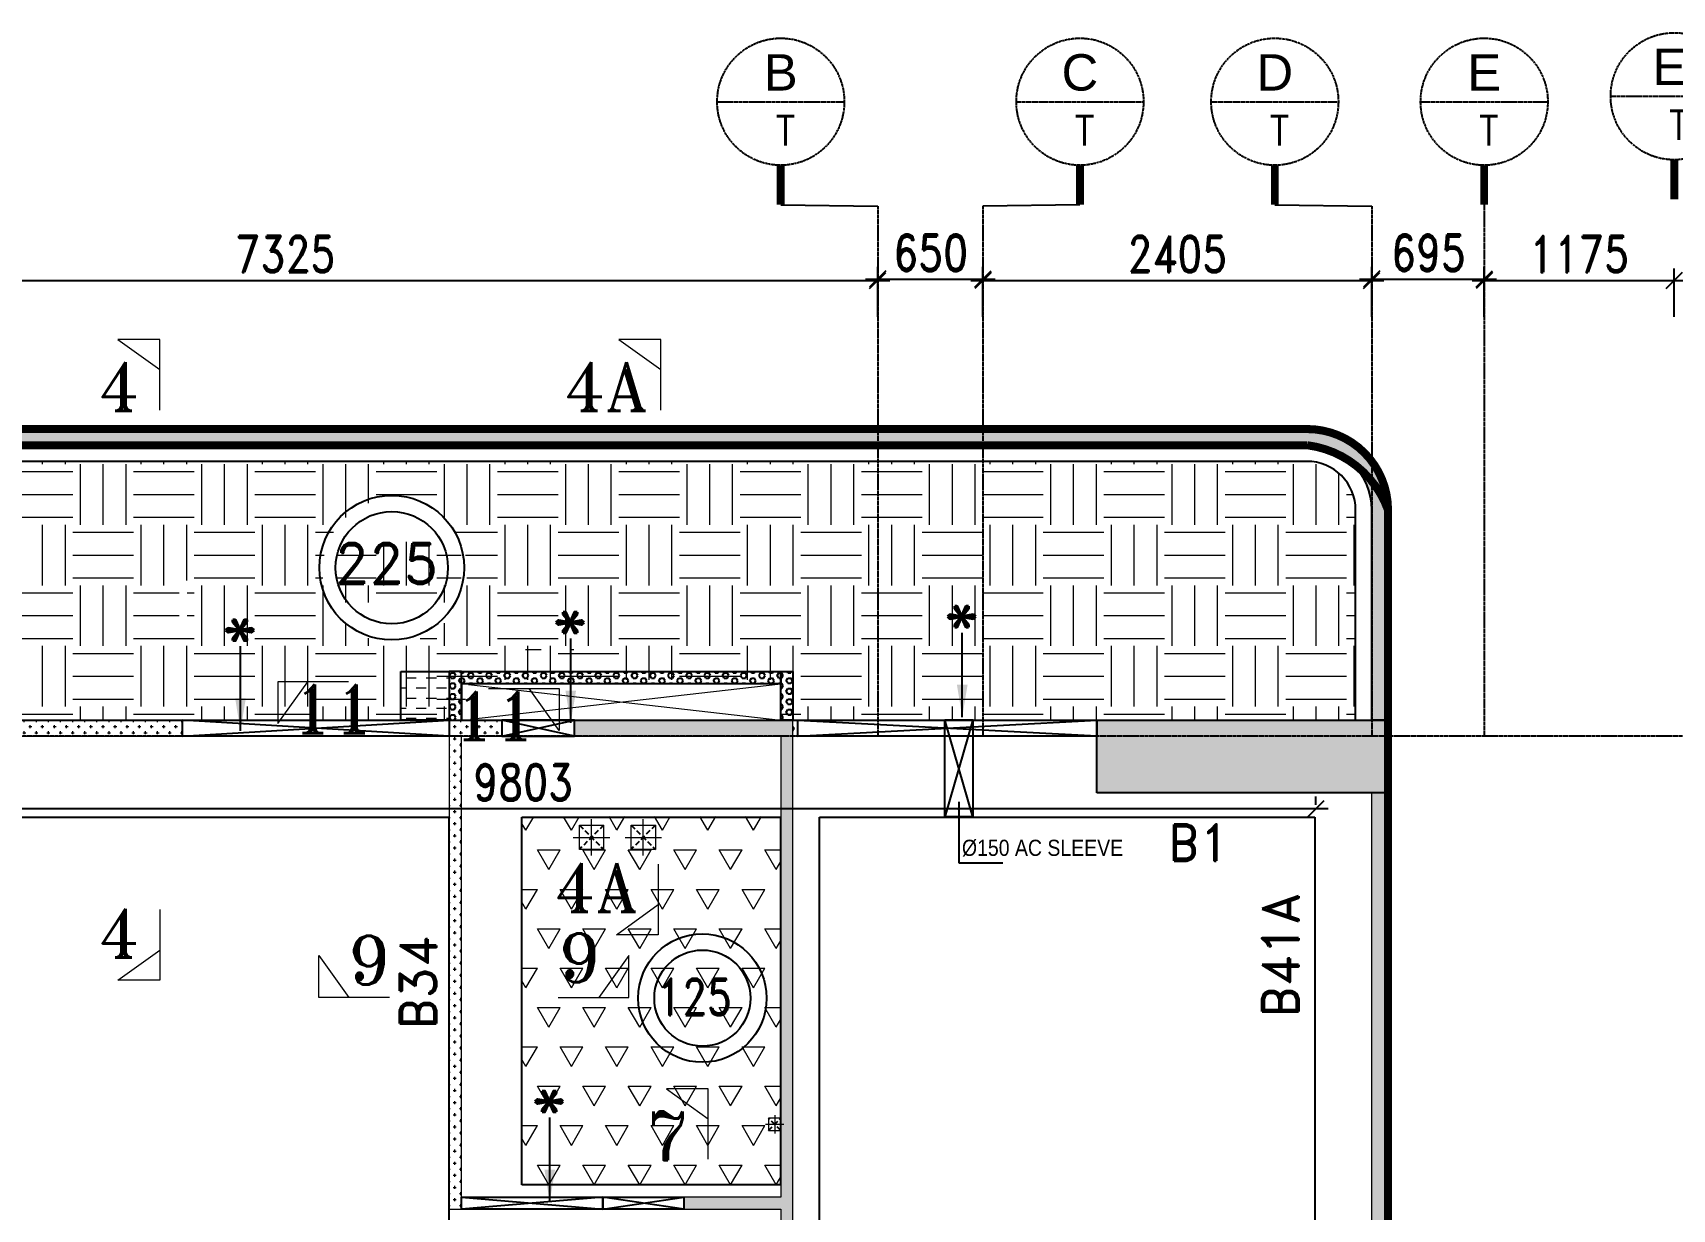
# Model space of a CAD drawing. Header units: millimetres. Extents: x 2061841 to 105821645, y -77612 to 48520811.
# Drawn here: x 2440731 to 2450868, y 35950 to 43226 of the extents above; entities that cross this region are included whole.
import ezdxf
from ezdxf.enums import TextEntityAlignment as Align

# ---------------------------------------------------------------- set-up
doc = ezdxf.new("R2010")
doc.units = ezdxf.units.MM
doc.header["$LTSCALE"] = 10
doc.header["$MEASUREMENT"] = 0
for name, pattern in [('$0$HIDDEN', [0.375, 0.25, -0.125]), ('BASEMENT COLUMN SETTING OUT-PART 2_R4$0$CENTER', [2, 1.25, -0.25, 0.25, -0.25]), ('CENTER', [2, 1.25, -0.25, 0.25, -0.25]), ('HIDDEN2', [4.7625, 3.175, -1.5875])]:
    doc.linetypes.add(name, pattern=pattern)
for name, color, linetype, lineweight in [('0-PL-DP CUTOUT', 32, 'Continuous', 9), ('s-opening text', 4, 'Continuous', 9), ('SEC-LINE', 1, 'Continuous', 15), ('vin nonstrwall', 3, 'Continuous', 9), ('VIN SUNK HATCH', 8, 'Continuous', 0), ('VIN_COLUMN HATCH', 33, 'Continuous', 20), ('VIN_CUT OUT', 6, 'Continuous', 9)]:
    doc.layers.add(name, color=color, linetype=linetype, lineweight=lineweight)
for name, color, linetype in [('A-Comments', 30, 'Continuous'), ('A-FLOR-HIDN', 8, 'HIDDEN2'), ('A-Grid-Tower', 8, 'CENTER'), ('A-HATCH', 8, 'Continuous'), ('BASEMENT COLUMN SETTING OUT-PART 2_R4$0$A-GRID-MAIN', 2, 'BASEMENT COLUMN SETTING OUT-PART 2_R4$0$CENTER'), ('BEAM NO', 2, 'Continuous'), ('DIM GRID', 3, 'Continuous'), ('khuraa', 6, 'Continuous'), ('S-OPENING', 6, 'Continuous'), ('SLEEVE 150 NEW', 51, 'Continuous'), ('UPSTAND RCC', 171, 'Continuous'), ('VIN_BEAM', 4, 'Continuous'), ('VIN_COLUMN', 1, 'Continuous'), ('VIN_SLAB THK', 2, 'Continuous')]:
    doc.layers.add(name, color=color, linetype=linetype)
doc.styles.add('200', font='romand.shx', dxfattribs={"width": 0.8, "height": 225})
doc.styles.add('BASEMENT COLUMN SETTING OUT-PART 2_R4$0$MAS-TXTL', font='arial.ttf', dxfattribs={"height": 200})
doc.styles.add('BASEMENT COLUMN SETTING OUT-PART 2_R4$0$MAS-TXTS', font='romans.shx', dxfattribs={"width": 0.8, "height": 180})
doc.styles.add('KCP', font='', dxfattribs={"width": 0.9, "height": 200})
doc.styles.add('MAH', font='romand.shx', dxfattribs={"height": 210})
doc.styles.add('RT', font='romant.shx', dxfattribs={"height": 250})
doc.styles.add('ST', font='romand.shx', dxfattribs={"height": 4})
doc.styles.add('WD-50', font='ARIALN.TTF', dxfattribs={"height": 150})
doc.styles.get('KCP').set_extended_font_data('Bahnschrift')
doc.dimstyles.new('GR1', dxfattribs={"dimtxt": 225, "dimasz": 125, "dimexe": 125, "dimexo": 100, "dimgap": 50, "dimtad": 1, "dimdec": 0, "dimzin": 3, "dimdsep": 46, "dimtxsty": '200', "dimblk1": 'OBLIQUE', "dimblk2": 'OBLIQUE', "dimsah": 1, "dimcen": 0.0625, "dimdle": 125, "dimclrd": 3, "dimclre": 3, "dimclrt": 2, "dimadec": 0, "dimazin": 0, "dimtfac": 1, "dimtdec": 0, "dimtix": 1, "dimtmove": 0, "dimatfit": 3, "dimfxl": 1, "dimtolj": 1, "dimtzin": 0, "dimarcsym": 0})
doc.dimstyles.new('GR2', dxfattribs={"dimtxt": 225, "dimasz": 100, "dimexe": 75, "dimexo": 75, "dimgap": 50, "dimtad": 1, "dimdec": 0, "dimdsep": 46, "dimtxsty": '200', "dimblk1": 'OBLIQUE', "dimblk2": 'OBLIQUE', "dimsah": 1, "dimcen": 50, "dimdle": 75, "dimclrd": 3, "dimclre": 3, "dimclrt": 2, "dimadec": 0, "dimazin": 0, "dimtfac": 1, "dimtdec": 0, "dimtix": 1, "dimtmove": 0, "dimatfit": 3, "dimldrblk": 'OBLIQUE', "dimfxl": 1, "dimtolj": 1, "dimtzin": 0, "dimarcsym": 0})
doc.dimstyles.new('wd-50', dxfattribs={"dimtxt": 90, "dimasz": 50, "dimexe": 35, "dimexo": 50, "dimgap": 25, "dimtad": 1, "dimrnd": 5, "dimzin": 12, "dimdsep": 46, "dimtxsty": 'WD-50', "dimblk": 'ARCHTICK', "dimblk2": 'ARCHTICK', "dimcen": 50, "dimdle": 35, "dimclrd": 5, "dimclre": 5, "dimclrt": 4, "dimadec": 0, "dimazin": 0, "dimtfac": 1, "dimtmove": 1, "dimatfit": 2, "dimfxl": 1, "dimtolj": 1, "dimtzin": 12, "dimlwd": -1, "dimlwe": -1, "dimarcsym": 0})
pattern_1 = [(0, (-24131.92, 22922.31), (37.5, 37.5), [18.75, -56.25]), (90, (-24122.545, 22912.936), (-37.5, 37.5), [18.75, -56.25])]
pattern_2 = [(0, (2438255.496, 38975.31), (0, 32.47595), [18.75, -37.5]), (120, (2438255.496, 38975.31), (-28.125, -16.23798), [18.75, -37.5]), (60, (2438274.246, 38975.31), (-28.125, 16.23798), [18.75, -37.5])]

# ---------------------------------------------------------------- blocks, each defined once
blk = doc.blocks.new('A$C21A8152F')
at = {"layer": 'SEC-LINE'}
for p, q in [((513, 311), (292, 3)), ((513, 3), (513, 311)), ((-7, 3), (513, 3))]:
    blk.add_line(p, q, dxfattribs=at)
blk = doc.blocks.new('_Oblique')
at = {"color": 0, "linetype": 'ByBlock', "lineweight": -2}
blk.add_line((-0.5, -0.5), (0.5, 0.5), dxfattribs=at)
blk = doc.blocks.new('BASEMENT COLUMN SETTING OUT-PART 2_R4$0$GRID TARGET1')
blk.add_wipeout([(393, -655), (392, -641), (392, -628), (390, -614), (389, -600), (387, -587), (384, -573), (381, -560), (377, -547), (373, -534), (369, -521), (364, -508), (359, -495), (353, -483), (347, -471), (340, -459), (333, -447), (325, -435), (318, -424), (309, -413), (301, -403), (292, -392), (282, -382), (273, -373), (263, -363), (252, -354), (242, -346), (231, -337), (220, -330), (208, -322), (196, -315), (184, -308), (172, -302), (160, -296), (147, -291), (134, -286), (121, -282), (108, -278), (95, -274), (82, -271), (68, -268), (55, -266), (41, -265), (27, -263), (14, -263), (0, -262), (-14, -263), (-27, -263), (-41, -265), (-55, -266), (-68, -268), (-82, -271), (-95, -274), (-108, -278), (-121, -282), (-134, -286), (-147, -291), (-160, -296), (-172, -302), (-184, -308), (-196, -315), (-208, -322), (-220, -330), (-231, -337), (-242, -346), (-252, -354), (-263, -363), (-273, -373), (-282, -382), (-292, -392), (-301, -403), (-309, -413), (-318, -424), (-325, -435), (-333, -447), (-340, -459), (-347, -471), (-353, -483), (-359, -495), (-364, -508), (-369, -521), (-373, -534), (-377, -547), (-381, -560), (-384, -573), (-387, -587), (-389, -600), (-390, -614), (-392, -628), (-392, -641), (-393, -655), (-392, -669), (-392, -682), (-390, -696), (-389, -710), (-387, -723), (-384, -737), (-381, -750), (-377, -763), (-373, -776), (-369, -789), (-364, -802), (-359, -815), (-353, -827), (-347, -839), (-340, -851), (-333, -863), (-325, -875), (-318, -886), (-309, -897), (-301, -907), (-292, -918), (-282, -928), (-273, -937), (-263, -947), (-252, -956), (-242, -964), (-231, -973), (-220, -981), (-208, -988), (-196, -995), (-184, -1002), (-172, -1008), (-160, -1014), (-147, -1019), (-134, -1024), (-121, -1028), (-108, -1032), (-95, -1036), (-82, -1039), (-68, -1042), (-55, -1044), (-41, -1046), (-27, -1047), (-14, -1047), (0, -1048), (14, -1047), (27, -1047), (41, -1046), (55, -1044), (68, -1042), (82, -1039), (95, -1036), (108, -1032), (121, -1028), (134, -1024), (147, -1019), (160, -1014), (172, -1008), (184, -1002), (196, -995), (208, -988), (220, -981), (231, -973), (242, -964), (252, -956), (263, -947), (273, -937), (282, -928), (292, -918), (301, -907), (309, -897), (318, -886), (325, -875), (333, -863), (340, -851), (347, -839), (353, -827), (359, -815), (364, -802), (369, -789), (373, -776), (377, -763), (381, -750), (384, -737), (387, -723), (389, -710), (390, -696), (392, -682), (392, -669)])
blk.add_line((-393, -655), (393, -655))
at = {"const_width": 48.8}
blk.add_lwpolyline([(0, -1048), (0, -1292)], dxfattribs=at)
blk.add_circle((0, -655), 393)
for tag, height, style, p in [('AS', 225, 'BASEMENT COLUMN SETTING OUT-PART 2_R4$0$MAS-TXTL', (0, -586)), ('REF', 180, 'BASEMENT COLUMN SETTING OUT-PART 2_R4$0$MAS-TXTS', (29, -925))]:
    blk.add_attdef(tag, text='', height=height, dxfattribs=dict(style=style)).set_placement(p, align=Align.CENTER)
blk = doc.blocks.new('*D40')
at = {"layer": 'Defpoints', "color": 0, "transparency": 16777216}
for p in [(2445955, 41694), (2438630, 41394), (2445955, 41394)]:
    blk.add_point(p, dxfattribs=at)
at = {"layer": 'DIM GRID', "color": 3, "lineweight": -2, "transparency": 16777216}
for p, q in [((2438630, 41469), (2438630, 41769)), ((2445955, 41469), (2445955, 41769)), ((2438555, 41694), (2446030, 41694))]:
    blk.add_line(p, q, dxfattribs=at)
at = {"layer": 'DIM GRID', "color": 3, "linetype": 'ByBlock', "lineweight": -2, "transparency": 16777216, "xscale": 100, "yscale": 100, "zscale": 100, "rotation": 180}
blk.add_blockref('_Oblique', (2438630, 41694), dxfattribs=at)
at = {"layer": 'DIM GRID', "color": 3, "linetype": 'ByBlock', "lineweight": -2, "transparency": 16777216, "xscale": 100, "yscale": 100, "zscale": 100}
blk.add_blockref('_Oblique', (2445955, 41694), dxfattribs=at)
at = {"layer": 'DIM GRID', "color": 2, "transparency": 16777216, "insert": (2442293, 41857), "char_height": 225, "attachment_point": 5, "style": '200'}
blk.add_mtext('\\A1;7325', dxfattribs=at)
blk = doc.blocks.new('OBLIQUE')
blk = doc.blocks.new('*D41')
at = {"layer": 'Defpoints', "color": 0, "transparency": 16777216}
for p in [(2446606, 41703), (2445955, 41394), (2446606, 41394)]:
    blk.add_point(p, dxfattribs=at)
at = {"layer": 'DIM GRID', "color": 3, "lineweight": -2, "transparency": 16777216}
for p, q in [((2445955, 41469), (2445955, 41778)), ((2446606, 41469), (2446606, 41778)), ((2445880, 41703), (2446681, 41703))]:
    blk.add_line(p, q, dxfattribs=at)
at = {"layer": 'DIM GRID', "color": 3, "linetype": 'ByBlock', "lineweight": -2, "transparency": 16777216, "xscale": 100, "yscale": 100, "zscale": 100, "rotation": 180}
blk.add_blockref('_Oblique', (2445955, 41703), dxfattribs=at)
at = {"layer": 'DIM GRID', "color": 3, "linetype": 'ByBlock', "lineweight": -2, "transparency": 16777216, "xscale": 100, "yscale": 100, "zscale": 100}
blk.add_blockref('_Oblique', (2446606, 41703), dxfattribs=at)
at = {"layer": 'DIM GRID', "color": 2, "transparency": 16777216, "insert": (2446283, 41865), "char_height": 225, "attachment_point": 5, "style": '200'}
blk.add_mtext('\\A1;650', dxfattribs=at)
blk = doc.blocks.new('*D42')
at = {"layer": 'Defpoints', "color": 0, "transparency": 16777216}
for p in [(2449010, 41694), (2446606, 41394), (2449010, 41394)]:
    blk.add_point(p, dxfattribs=at)
at = {"layer": 'DIM GRID', "color": 3, "lineweight": -2, "transparency": 16777216}
for p, q in [((2446606, 41469), (2446606, 41769)), ((2449010, 41469), (2449010, 41769)), ((2446531, 41694), (2449085, 41694))]:
    blk.add_line(p, q, dxfattribs=at)
at = {"layer": 'DIM GRID', "color": 3, "linetype": 'ByBlock', "lineweight": -2, "transparency": 16777216, "xscale": 100, "yscale": 100, "zscale": 100, "rotation": 180}
blk.add_blockref('_Oblique', (2446606, 41694), dxfattribs=at)
at = {"layer": 'DIM GRID', "color": 3, "linetype": 'ByBlock', "lineweight": -2, "transparency": 16777216, "xscale": 100, "yscale": 100, "zscale": 100}
blk.add_blockref('_Oblique', (2449010, 41694), dxfattribs=at)
at = {"layer": 'DIM GRID', "color": 2, "transparency": 16777216, "insert": (2447808, 41857), "char_height": 225, "attachment_point": 5, "style": '200'}
blk.add_mtext('\\A1;2405', dxfattribs=at)
blk = doc.blocks.new('*D43')
at = {"layer": 'Defpoints', "color": 0, "transparency": 16777216}
for p in [(2449706, 41703), (2449010, 41394), (2449706, 41394)]:
    blk.add_point(p, dxfattribs=at)
at = {"layer": 'DIM GRID', "color": 3, "lineweight": -2, "transparency": 16777216}
for p, q in [((2449010, 41469), (2449010, 41778)), ((2449706, 41469), (2449706, 41778)), ((2448935, 41703), (2449781, 41703))]:
    blk.add_line(p, q, dxfattribs=at)
at = {"layer": 'DIM GRID', "color": 3, "linetype": 'ByBlock', "lineweight": -2, "transparency": 16777216, "xscale": 100, "yscale": 100, "zscale": 100, "rotation": 180}
blk.add_blockref('_Oblique', (2449010, 41703), dxfattribs=at)
at = {"layer": 'DIM GRID', "color": 3, "linetype": 'ByBlock', "lineweight": -2, "transparency": 16777216, "xscale": 100, "yscale": 100, "zscale": 100}
blk.add_blockref('_Oblique', (2449706, 41703), dxfattribs=at)
at = {"layer": 'DIM GRID', "color": 2, "transparency": 16777216, "insert": (2449361, 41865), "char_height": 225, "attachment_point": 5, "style": '200'}
blk.add_mtext('\\A1;695', dxfattribs=at)
blk = doc.blocks.new('*D44')
at = {"layer": 'Defpoints', "color": 0, "transparency": 16777216}
for p in [(2450880, 41694), (2449706, 41394), (2450880, 41394)]:
    blk.add_point(p, dxfattribs=at)
at = {"layer": 'DIM GRID', "color": 3, "lineweight": -2, "transparency": 16777216}
for p, q in [((2449706, 41469), (2449706, 41769)), ((2450880, 41469), (2450880, 41769)), ((2449631, 41694), (2450955, 41694))]:
    blk.add_line(p, q, dxfattribs=at)
at = {"layer": 'DIM GRID', "color": 3, "linetype": 'ByBlock', "lineweight": -2, "transparency": 16777216, "xscale": 100, "yscale": 100, "zscale": 100, "rotation": 180}
blk.add_blockref('_Oblique', (2449706, 41694), dxfattribs=at)
at = {"layer": 'DIM GRID', "color": 3, "linetype": 'ByBlock', "lineweight": -2, "transparency": 16777216, "xscale": 100, "yscale": 100, "zscale": 100}
blk.add_blockref('_Oblique', (2450880, 41694), dxfattribs=at)
at = {"layer": 'DIM GRID', "color": 2, "transparency": 16777216, "insert": (2450293, 41857), "char_height": 225, "attachment_point": 5, "style": '200'}
blk.add_mtext('\\A1;1175', dxfattribs=at)
blk = doc.blocks.new('*D45')
at = {"layer": 'Defpoints', "color": 0, "transparency": 16777216}
for p in [(2452356, 41694), (2450880, 41394), (2452356, 41394)]:
    blk.add_point(p, dxfattribs=at)
at = {"layer": 'DIM GRID', "color": 3, "lineweight": -2, "transparency": 16777216}
for p, q in [((2450880, 41469), (2450880, 41769)), ((2452356, 41469), (2452356, 41769)), ((2450805, 41694), (2452431, 41694))]:
    blk.add_line(p, q, dxfattribs=at)
at = {"layer": 'DIM GRID', "color": 3, "linetype": 'ByBlock', "lineweight": -2, "transparency": 16777216, "xscale": 100, "yscale": 100, "zscale": 100, "rotation": 180}
blk.add_blockref('_Oblique', (2450880, 41694), dxfattribs=at)
at = {"layer": 'DIM GRID', "color": 3, "linetype": 'ByBlock', "lineweight": -2, "transparency": 16777216, "xscale": 100, "yscale": 100, "zscale": 100}
blk.add_blockref('_Oblique', (2452356, 41694), dxfattribs=at)
at = {"layer": 'DIM GRID', "color": 2, "transparency": 16777216, "insert": (2451618, 41857), "char_height": 225, "attachment_point": 5, "style": '200'}
blk.add_mtext('\\A1;1475', dxfattribs=at)
blk = doc.blocks.new('_ArchTick')
at = {"color": 0, "linetype": 'ByBlock', "const_width": 0.15}
blk.add_lwpolyline([(-0.5, -0.5), (0.5, 0.5)], dxfattribs=at)
blk = doc.blocks.new('*D2509')
at = {"layer": 'A-HATCH', "color": 3, "lineweight": -2, "transparency": 16777216}
for p, q in [((2438786, 38428), (2448740, 38428)), ((2438861, 38451), (2438861, 38503)), ((2448665, 38451), (2448665, 38503))]:
    blk.add_line(p, q, dxfattribs=at)
at = {"layer": 'Defpoints', "color": 0, "transparency": 16777216}
for p in [(2448665, 38428), (2438861, 38376), (2448665, 38376)]:
    blk.add_point(p, dxfattribs=at)
at = {"layer": 'A-HATCH', "color": 3, "lineweight": -2, "transparency": 16777216, "xscale": 100, "yscale": 100, "zscale": 100, "rotation": 180}
blk.add_blockref('_Oblique', (2438861, 38428), dxfattribs=at)
at = {"layer": 'A-HATCH', "color": 3, "lineweight": -2, "transparency": 16777216, "xscale": 100, "yscale": 100, "zscale": 100}
blk.add_blockref('_Oblique', (2448665, 38428), dxfattribs=at)
at = {"layer": 'A-HATCH', "color": 2, "transparency": 16777216, "insert": (2443763, 38590), "char_height": 225, "attachment_point": 5, "style": '200'}
blk.add_mtext('\\A1;9803', dxfattribs=at)

msp = doc.modelspace()

# ---------------------------------------------------------------- hatches: boundary and pattern name
at = {"layer": 'A-Comments'}
h = msp.add_hatch(dxfattribs=at)
h.set_pattern_fill('HONEY', color=81, scale=200)
h.set_pattern_definition([(0, (-117649.42, -156143.888), (37.5, 21.6506351), [25, -50]), (120, (-117649.42, -156143.888), (-37.5, 21.6506351), [25, -50]), (60, (-117649.42, -156143.888), (8e-15, 43.30127019), [-50, 25])])
edge = h.paths.add_edge_path()
edge.add_line((2449110.5, 38975.3), (2449010.5, 38975.3))
edge.add_line((2449010.5, 38975.3), (2449010.5, 40275.3))
edge.add_arc((2448610.5, 40275.3), 400, 0.00009, 90.00001)
edge.add_line((2448610.5, 40675.3), (2437455.5, 40675.3))
edge.add_arc((2437455.5, 39775.3), 900, 90, 180)
edge.add_line((2436555.5, 39775.3), (2436555.5, 22925.3))
edge.add_line((2436555.5, 22925.3), (2436455.5, 22925.3))
edge.add_line((2436455.5, 22925.3), (2436455.5, 39775.3))
edge.add_arc((2437455.5, 39775.3), 1000, 90, 180, ccw=False)
edge.add_line((2437455.5, 40775.3), (2448610.5, 40775.3))
edge.add_arc((2448610.5, 40275.3), 500, 0.00008, 90, ccw=False)
edge.add_line((2449110.5, 40275.3), (2449110.5, 38975.3))
h = msp.add_hatch(dxfattribs=at)
h.set_pattern_fill('HONEY', color=81, scale=200)
h.set_pattern_definition([(0, (-117649.42, -156143.888), (37.5, 21.6506351), [25, -50]), (120, (-117649.42, -156143.888), (-37.5, 21.6506351), [25, -50]), (60, (-117649.42, -156143.888), (8e-15, 43.30127019), [-50, 25])])
edge = h.paths.add_edge_path()
edge.add_line((2449110.5, 38975.3), (2449010.5, 38975.3))
edge.add_line((2449010.5, 38975.3), (2449010.5, 40275.3))
edge.add_arc((2448610.5, 40275.3), 400, 0.00009, 90.00001)
edge.add_line((2448610.5, 40675.3), (2437455.5, 40675.3))
edge.add_arc((2437455.5, 39775.3), 900, 90, 180)
edge.add_line((2436555.5, 39775.3), (2436555.5, 22925.3))
edge.add_line((2436555.5, 22925.3), (2436455.5, 22925.3))
edge.add_line((2436455.5, 22925.3), (2436455.5, 39775.3))
edge.add_arc((2437455.5, 39775.3), 1000, 90, 180, ccw=False)
edge.add_line((2437455.5, 40775.3), (2448610.5, 40775.3))
edge.add_arc((2448610.5, 40275.3), 500, 0.00008, 90, ccw=False)
edge.add_line((2449110.5, 40275.3), (2449110.5, 38975.3))
at = {"layer": 'UPSTAND RCC'}
h = msp.add_hatch(dxfattribs=at)
h.set_pattern_fill('HEX', color=256, scale=150)
h.set_pattern_definition(pattern_2)
h.paths.add_polyline_path([(2443305.5, 38975.3), (2443380.5, 38975.3), (2443380.5, 39275.3), (2443305.5, 39275.3), (2443305.5, 38975.3)])
h = msp.add_hatch(dxfattribs=at)
h.set_pattern_fill('HEX', color=256, scale=150)
h.set_pattern_definition(pattern_2)
h.paths.add_polyline_path([(2443380.5, 39275.3), (2445355.5, 39275.3), (2445355.5, 39200.3), (2443380.5, 39200.3), (2443380.5, 39275.3)])
h = msp.add_hatch(dxfattribs=at)
h.set_pattern_fill('HEX', color=256, scale=150)
h.set_pattern_definition(pattern_2)
h.paths.add_polyline_path([(2445355.5, 39275.3), (2445430.5, 39275.3), (2445430.5, 38975.3), (2445355.5, 38975.3), (2445355.5, 39275.3)])
at = {"layer": 'vin nonstrwall'}
h = msp.add_hatch(dxfattribs=at)
h.set_pattern_fill('CROSS', color=256, scale=150)
h.set_pattern_definition(pattern_1)
h.paths.add_polyline_path([(2441655.5, 38875.3), (2441655.5, 38975.3), (2439980.5, 38975.3), (2439980.5, 38875.3)])
h = msp.add_hatch(dxfattribs=at)
h.set_pattern_fill('CROSS', color=256, scale=150)
h.set_pattern_definition(pattern_1)
h.paths.add_polyline_path([(2443380.5, 35950.3), (2443380.5, 38875.3), (2443630.5, 38875.3), (2443630.5, 38975.3), (2443305.5, 38975.3), (2443305.5, 35950.3)], flags=17)
h = msp.add_hatch(dxfattribs=at)
h.set_pattern_fill('CROSS', color=256, scale=150)
h.set_pattern_definition(pattern_1)
h.paths.add_polyline_path([(2443305.5, 34250.3), (2443405.5, 34250.3), (2443405.5, 34300.3), (2445430.5, 34300.3), (2445430.5, 38975.3), (2444080.5, 38975.3), (2444080.5, 38875.3), (2445355.5, 38875.3), (2445355.5, 36025.3), (2444755.5, 36025.3), (2444755.5, 35950.3), (2445355.5, 35950.3), (2445355.5, 34375.3), (2443405.5, 34375.3), (2443405.5, 35000.3), (2443305.5, 35000.3)])
h = msp.add_hatch(dxfattribs=at)
h.set_pattern_fill('HEX', color=256, scale=150)
h.paths.add_polyline_path([(2445430.5, 38975.3), (2445460.5, 38975.3), (2445460.5, 38875.3), (2445430.5, 38875.3), (2445430.5, 38975.3)])
h = msp.add_hatch(dxfattribs=at)
h.set_pattern_fill('CROSS', color=256, scale=150)
h.set_pattern_definition(pattern_1)
h.paths.add_polyline_path([(2449010.5, 35425.2), (2449110.5, 35425.2), (2449110.5, 38525.3), (2449010.5, 38525.3)])
h.paths.add_polyline_path([(2449110.5, 34775.2), (2449010.5, 34775.2), (2449010.5, 34525.3), (2449110.5, 34525.3)])
at = {"layer": 'VIN SUNK HATCH'}
h = msp.add_hatch(dxfattribs=at)
h.set_pattern_fill('EARTH', color=8, scale=1500)
h.set_pattern_definition([(0, (-3646.26, 480.24), (375, 375), [375, -375]), (0, (-3646.26, 620.86), (375, 375), [375, -375]), (0, (-3646.26, 761.5), (375, 375), [375, -375]), (90, (-3599.4, 808.36), (-375, 375), [375, -375]), (90, (-3458.76, 808.36), (-375, 375), [375, -375]), (90, (-3318.14, 808.36), (-375, 375), [375, -375])])
edge = h.paths.add_edge_path()
edge.add_line((2436655.5, 39775.3), (2436670.5, 33650.3))
edge.add_line((2436670.5, 33650.3), (2437580.5, 33650.3))
edge.add_line((2437580.5, 33650.3), (2437555.6, 33800.3))
edge.add_line((2437555.6, 33800.3), (2437555.6, 35225.3))
edge.add_line((2437555.6, 35225.3), (2437580.5, 35375.3))
edge.add_line((2437580.5, 35375.3), (2438280.5, 35375.3))
edge.add_line((2438280.5, 35375.3), (2438280.5, 35775.2))
edge.add_line((2438280.5, 35775.2), (2438280.4, 35772.2))
edge.add_line((2438280.4, 35772.2), (2438280.4, 37575.3))
edge.add_line((2438280.4, 37575.3), (2438280.5, 37575.3))
edge.add_line((2438280.5, 37575.3), (2438280.5, 38975.3))
edge.add_line((2438280.5, 38975.3), (2440905.5, 38975.3))
edge.add_line((2440905.5, 38975.3), (2443405.5, 38975.3))
edge.add_line((2443405.5, 38975.3), (2443405.5, 39225.3))
edge.add_line((2443405.5, 39225.3), (2444696.7, 39225.3))
edge.add_line((2444696.7, 39225.3), (2445136.2, 39225.3))
edge.add_line((2445136.2, 39225.3), (2445355.5, 39225.3))
edge.add_line((2445355.5, 39225.3), (2445355.5, 38975.3))
edge.add_line((2445355.5, 38975.3), (2445380.5, 38975.3))
edge.add_line((2445380.5, 38975.3), (2447930.5, 38975.3))
edge.add_line((2447930.5, 38975.3), (2448910.5, 38975.3))
edge.add_line((2448910.5, 38975.3), (2448910.5, 40275.3))
edge.add_arc((2448610.5, 40275.3), 300, 360, 450)
edge.add_line((2448610.5, 40575.3), (2437409, 40573.9))
edge.add_arc((2437454.7, 39776.1), 799.2, 93.27365, 180.05688)
edge = h.paths.add_edge_path(flags=16)
edge.add_arc((2442968.6, 39899.4), 447.1, 0, 180, ccw=False)
edge.add_arc((2442968.6, 39899.4), 447.1, 180, 360, ccw=False)
edge = h.paths.add_edge_path(flags=0)
edge.add_arc((2442968.6, 39899.4), 347.1, 0, 180, ccw=False)
edge.add_arc((2442968.6, 39899.4), 347.1, 180, 360, ccw=False)
h.paths.add_polyline_path([(2437480.1, 34235.6), (2437518.7, 34235.6), (2437518.7, 34835.6), (2437480.1, 34835.6)], flags=16)
h.paths.add_polyline_path([(2437405.8, 37054.6), (2437634.4, 37054.6), (2437634.4, 37311.7), (2437405.8, 37311.7)], flags=16)
h.paths.add_polyline_path([(2445657.8, 39839.1), (2445657.8, 39610.5)], flags=16)
h.paths.add_polyline_path([(2441636.6, 39839.1), (2441636.6, 39610.5), (2441684.5, 39610.5), (2441684.5, 39839.1)], flags=16)
h.paths.add_polyline_path([(2442611, 39703), (2443378.8, 39703), (2443378.8, 40078), (2442611, 40078)], flags=16)
h = msp.add_hatch(dxfattribs=at)
h.set_pattern_fill('DASH', color=8, scale=1500, angle=180)
h.set_pattern_definition([(180, (-224439.55, -91278.18), (-187.5, -187.5), [187.5, -187.5])])
h.paths.add_polyline_path([(2443777.1, 39575.3), (2444077.1, 39575.3), (2444077.1, 39275.3), (2443777.1, 39275.3), (2443777.1, 39575.3)])
h = msp.add_hatch(dxfattribs=at)
h.set_pattern_fill('DASH', color=3, scale=500, angle=180)
h.set_pattern_definition([(180, (-225211.114, -91578.21), (-62.5, -62.5), [62.5, -62.5])])
h.paths.add_polyline_path([(2443005.5, 39275.3), (2443305.5, 39275.3), (2443305.5, 38975.3), (2443005.5, 38975.3), (2443005.5, 39275.3)])
h = msp.add_hatch(dxfattribs=at)
h.set_pattern_fill('TRIANG', color=8, scale=750)
h.set_pattern_definition([(60, (1672873.74, -43545.7), (-140.625, 243.569645), [140.625, -140.625]), (120, (1672873.74, -43545.7), (-281.25, 2e-07), [140.625, -140.625]), (0, (1672803.42, -43423.93), (140.625, 243.569645), [140.625, -140.625])])
edge = h.paths.add_edge_path()
edge.add_line((2445355.9, 38379.2), (2443755.4, 38377.6))
edge.add_line((2443755.4, 38377.6), (2443755.4, 36240.8))
edge.add_line((2443755.4, 36240.8), (2443755.6, 36037.8))
edge.add_line((2443755.6, 36037.8), (2445355.5, 36037.8))
edge.add_line((2445355.5, 36037.8), (2445355.9, 38528.4))
at = {"layer": 'VIN_COLUMN HATCH'}
h = msp.add_hatch(color=256, dxfattribs=at)
h.dxf.hatch_style = 1
h.paths.add_polyline_path([(2447310.5, 38525.3), (2447310.5, 38975.3), (2449110.5, 38975.3), (2449110.5, 38525.3)])

# ---------------------------------------------------------------- linework, layer by layer
at = {"layer": '0-PL-DP CUTOUT', "color": 32, "ltscale": 15, "extrusion": (8.41183e-09, 2.01816e-08, 1)}
for p, q in [((2444185.5, 38137.7, -643584.3), (2444185.5, 38362.7, -643584.3)), ((2444505.5, 38137.7, -643584.3), (2444505.5, 38362.7, -643584.3)), ((2444073, 38250.2, -643584.3), (2444298, 38250.2, -643584.3)), ((2444393, 38250.2, -643584.3), (2444618, 38250.2, -643584.3))]:
    msp.add_line(p, q, dxfattribs=at)
at = {"layer": '0-PL-DP CUTOUT', "color": 32, "ltscale": 15, "extrusion": (8.41183e-09, -2.01816e-08, 1)}
for p, q in [((2445318, 36531.5, -643584.3), (2445318, 36419, -643584.3)), ((2445261.8, 36475.3, -643584.3), (2445374.3, 36475.3, -643584.3))]:
    msp.add_line(p, q, dxfattribs=at)
at = {"layer": '0-PL-DP CUTOUT', "color": 32, "extrusion": (8.41183e-09, 2.01816e-08, 1), "elevation": -643584.3}
for points in [[(2444260.5, 38325.3), (2444260.5, 38175.3), (2444110.5, 38175.3), (2444110.5, 38325.3)], [(2444580.5, 38325.3), (2444580.5, 38175.3), (2444430.5, 38175.3), (2444430.5, 38325.3)]]:
    msp.add_lwpolyline(points, close=True, dxfattribs=at)
at = {"layer": '0-PL-DP CUTOUT', "color": 32, "extrusion": (8.41183e-09, -2.01816e-08, 1), "elevation": -643584.3}
msp.add_lwpolyline([(2445355.5, 36437.8), (2445355.5, 36512.8), (2445280.5, 36512.8), (2445280.5, 36437.8)], close=True, dxfattribs=at)
at = {"layer": 'A-Comments', "color": 81, "elevation": -643584.3}
msp.add_lwpolyline([(2449110.5, 38975.3), (2449010.5, 38975.3), (2449010.5, 40275.3, 0.4142131), (2448610.5, 40675.3), (2437455.5, 40675.3, 0.4142136), (2436555.5, 39775.3), (2436555.5, 22925.3), (2436455.5, 22925.3), (2436455.5, 39775.3, -0.4142136), (2437455.5, 40775.3), (2448610.5, 40775.3, -0.4142131), (2449110.5, 40275.3)], format="xyb", close=True, dxfattribs=at)
msp.add_lwpolyline([(2449110.5, 38975.3), (2449010.5, 38975.3), (2449010.5, 40275.3, 0.4142131), (2448610.5, 40675.3), (2437455.5, 40675.3, 0.4142136), (2436555.5, 39775.3), (2436555.5, 22925.3), (2436455.5, 22925.3), (2436455.5, 39775.3, -0.4142136), (2437455.5, 40775.3), (2448610.5, 40775.3, -0.4142131), (2449110.5, 40275.3)], format="xyb", close=True, dxfattribs=at)
at = {"layer": 'A-FLOR-HIDN', "color": 32, "extrusion": (8.41183e-09, 2.01816e-08, 1)}
for p, q in [((2444260.5, 38325.2, -643584.3), (2444110.5, 38175.2, -643584.3)), ((2444110.5, 38325.2, -643584.3), (2444260.5, 38175.2, -643584.3)), ((2444580.5, 38325.2, -643584.3), (2444430.5, 38175.2, -643584.3)), ((2444430.5, 38325.2, -643584.3), (2444580.5, 38175.2, -643584.3))]:
    msp.add_line(p, q, dxfattribs=at)
at = {"layer": 'A-FLOR-HIDN', "color": 32, "extrusion": (8.41183e-09, -2.01816e-08, 1)}
for p, q in [((2445355.5, 36437.8, -643584.3), (2445280.5, 36512.8, -643584.3)), ((2445280.5, 36437.8, -643584.3), (2445355.5, 36512.8, -643584.3))]:
    msp.add_line(p, q, dxfattribs=at)
at = {"layer": 'A-Grid-Tower'}
for p, q in [((2449705.5, 42542.6, -643584.3), (2449705.5, 38875.3, -643584.3)), ((2445955.5, 42154, -643584.3), (2445955.5, 38875.3, -643584.3)), ((2446605.5, 42154, -643584.3), (2446605.5, 38875.3, -643584.3)), ((2449010.5, 42154, -643584.3), (2449010.5, 38875.3, -643584.3)), ((2465305.5, 38875.3, -643584.3), (2439980.5, 38875.3, -643584.3))]:
    msp.add_line(p, q, dxfattribs=at)
at = {"layer": 'A-Grid-Tower', "ltscale": 200, "elevation": -643584.3}
for points in [[(2445355.5, 42162.9), (2445955.5, 42154)], [(2448410.5, 42162.9), (2449010.5, 42154)]]:
    msp.add_lwpolyline(points, dxfattribs=at)
at = {"layer": 'A-HATCH', "color": 7, "const_width": 50, "elevation": -643584.3}
msp.add_lwpolyline([(2447755.6, 32500.3), (2449110.5, 32500.3), (2449110.5, 40275.3, 0.4142117), (2448610.5, 40775.3), (2437455.5, 40775.3, 0.414213), (2436455.5, 39775.3), (2436455.5, 1675.3, 0.4142178)], format="xyb", dxfattribs=at)
at = {"layer": 'A-HATCH', "const_width": 50, "elevation": -643584.3}
msp.add_lwpolyline([(2449110.5, 32500.3), (2449110.5, 40275.3, 0.2819903), (2448610.5, 40675.3), (2437455.5, 40675.3, 0.4142136), (2436555.5, 39775.3), (2436555.5, 19576.2), (2443405.5, 19576.2), (2443405.5, 20725.3), (2446405.5, 20725.3), (2446405.5, 25000.3), (2446805.5, 25000.3), (2446805.6, 26800.3), (2450129.8, 26800.4), (2450130.5, 28750.3), (2450720.5, 28750.4), (2450720.5, 30125.3), (2450830.5, 30125.3), (2450830.5, 31925.3), (2447755.5, 31925.3), (2447755.5, 32500.3), (2449110.5, 32500.3)], format="xyb", dxfattribs=at)
at = {"layer": 'khuraa', "elevation": -643584.3}
msp.add_lwpolyline([(2443005.5, 39275.3), (2443305.5, 39275.3), (2443305.5, 38975.3), (2443005.5, 38975.3)], close=True, dxfattribs=at)
at = {"layer": 'S-OPENING'}
for p, q in [((2443305.5, 38875.3, -643584.3), (2441655.5, 38975.3, -643584.3)), ((2441655.5, 38875.3, -643584.3), (2443305.5, 38975.3, -643584.3)), ((2444080.5, 38875.3, -643584.3), (2443630.5, 38975.3, -643584.3)), ((2443630.5, 38875.3, -643584.3), (2444080.5, 38975.3, -643584.3)), ((2445460.5, 38875.2, -643584.3), (2447310.5, 38975.3, -643584.3)), ((2447310.5, 38875.3, -643584.3), (2445460.5, 38973.7, -643584.3)), ((2443380.5, 36025.3, -643584.3), (2444255.5, 35950.3, -643584.3)), ((2444255.5, 36025.3, -643584.3), (2443380.5, 35950.3, -643584.3)), ((2444755.5, 35950.3, -643584.3), (2444255.5, 36025.3, -643584.3)), ((2444255.5, 35950.3, -643584.3), (2444755.5, 36025.3, -643584.3))]:
    msp.add_line(p, q, dxfattribs=at)
at = {"layer": 'S-OPENING', "elevation": -643584.3}
for points in [[(2441655.5, 38975.3), (2443305.5, 38975.3), (2443305.5, 38875.3), (2441655.5, 38875.3)], [(2444080.5, 38975.3), (2443630.5, 38975.3), (2443630.5, 38875.3), (2444080.5, 38875.3)], [(2445460.5, 38975.3), (2447310.5, 38975.3), (2447310.5, 38875.3), (2445460.5, 38875.3)], [(2444255.5, 35950.3), (2443380.5, 35950.3), (2443380.5, 36025.3), (2444255.5, 36025.3)], [(2444755.5, 35950.3), (2444255.5, 35950.3), (2444255.5, 36025.3), (2444755.5, 36025.3)]]:
    msp.add_lwpolyline(points, close=True, dxfattribs=at)
at = {"layer": 'SLEEVE 150 NEW'}
for p, q in [((2446544.3, 38976.1, -643584.3), (2446369.3, 38376.1, -643584.3)), ((2446544.3, 38376.1, -643584.3), (2446369.3, 38976.1, -643584.3))]:
    msp.add_line(p, q, dxfattribs=at)
at = {"layer": 'SLEEVE 150 NEW', "elevation": -643584.3}
msp.add_lwpolyline([(2446369.3, 38976.1), (2446544.3, 38976.1), (2446544.3, 38376.1), (2446369.3, 38376.1)], close=True, dxfattribs=at)
at = {"layer": 'UPSTAND RCC', "elevation": -643584.3}
for points in [[(2443305.5, 38975.3), (2443380.5, 38975.3), (2443380.5, 39275.3), (2443305.5, 39275.3)], [(2443380.5, 39275.3), (2445355.5, 39275.3), (2445355.5, 39200.3), (2443380.5, 39200.3)], [(2445355.5, 39275.3), (2445430.5, 39275.3), (2445430.5, 38975.3), (2445355.5, 38975.3)]]:
    msp.add_lwpolyline(points, close=True, dxfattribs=at)
at = {"layer": 'vin nonstrwall', "elevation": -643584.3}
msp.add_lwpolyline([(2439980.5, 38875.3), (2441655.5, 38875.3), (2441655.5, 38975.3), (2439980.5, 38975.3)], dxfattribs=at)
for points in [[(2443380.5, 35950.3), (2443380.5, 38875.3), (2443630.5, 38875.3), (2443630.5, 38975.3), (2443305.5, 38975.3), (2443305.5, 35950.3)], [(2443305.5, 34250.3), (2443405.5, 34250.3), (2443405.5, 34300.3), (2445430.5, 34300.3), (2445430.5, 38975.3), (2444080.5, 38975.3), (2444080.5, 38875.3), (2445355.5, 38875.3), (2445355.5, 36025.3), (2444755.5, 36025.3), (2444755.5, 35950.3), (2445355.5, 35950.3), (2445355.5, 34375.3), (2443405.5, 34375.3), (2443405.5, 35000.3), (2443305.5, 35000.3)], [(2445430.5, 38975.3), (2445460.5, 38975.3), (2445460.5, 38875.3), (2445430.5, 38875.3)], [(2449110.5, 34525.3), (2449010.5, 34525.3), (2449010.5, 38525.3), (2449110.5, 38525.3)]]:
    msp.add_lwpolyline(points, close=True, dxfattribs=at)
at = {"layer": 'VIN_BEAM'}
for p, q in [((2439330.5, 38975.3, -643584.3), (2447930.5, 38975.3, -643584.3)), ((2449110.5, 34547.2, -643584.3), (2449110.5, 38972.2, -643584.3)), ((2443755.4, 36100.3, -643584.3), (2443755.5, 38375.3, -643584.3)), ((2443755.5, 38375.3, -643584.3), (2445355.5, 38375.3, -643584.3)), ((2445355.7, 36100.3, -643584.3), (2445355.5, 38375.3, -643584.3)), ((2445355.7, 36100.3, -643584.3), (2443755.4, 36100.3, -643584.3))]:
    msp.add_line(p, q, dxfattribs=at)
at = {"layer": 'VIN_BEAM', "linetype": '$0$HIDDEN'}
for p, q in [((2438855.5, 38375.3, -643584.3), (2443305.5, 38375.3, -643584.3)), ((2443305.6, 35515.3, -643584.3), (2443305.5, 38375.3, -643584.3)), ((2445595.5, 38375.3, -643584.3), (2448660.5, 38375.3, -643584.3)), ((2445595.5, 34525.3, -643584.3), (2445595.5, 38375.3, -643584.3)), ((2448660.5, 34525.3, -643584.3), (2448660.5, 38375.3, -643584.3))]:
    msp.add_line(p, q, dxfattribs=at)
at = {"layer": 'VIN_BEAM', "elevation": -643584.3}
for points in [[(2449110.5, 38975.3), (2449110.5, 40275.3, 0.4142136), (2448610.5, 40775.3), (2437455.5, 40775.3, 0.4142136), (2436455.5, 39775.3), (2436455.5, 19575.3)], [(2448910.5, 38975.3), (2448910.5, 40275.3, 0.4142136), (2448610.5, 40575.3), (2437455.5, 40575.3, 0.4142136), (2436655.5, 39775.3), (2436655.5, 19575.3)]]:
    msp.add_lwpolyline(points, format="xyb", dxfattribs=at)
msp.add_lwpolyline([(2444309.2, 39200.3), (2443380.5, 39200.3), (2443380.5, 38975.3), (2445355.5, 38975.3), (2445355.5, 39200.3), (2443405.5, 39200.3)], dxfattribs=at)
at = {"layer": 'VIN_COLUMN', "ltscale": 125, "elevation": -643584.3}
msp.add_lwpolyline([(2447310.5, 38525.3), (2447310.5, 38975.3), (2449110.5, 38975.3), (2449110.5, 38525.3)], close=True, dxfattribs=at)
at = {"layer": 'VIN_CUT OUT', "elevation": -643584.3}
msp.add_lwpolyline([(2443380.5, 39200.3), (2445355.2, 39200.3), (2445355.2, 38975.3), (2443380.5, 38975.3)], close=True, dxfattribs=at)
for points in [[(2443424.7, 39196.3), (2445355.5, 38975.3)], [(2443436.7, 38981.8), (2445355.5, 39200.3)]]:
    msp.add_lwpolyline(points, dxfattribs=at)
at = {"layer": 'VIN_SLAB THK', "color": 2, "linetype": 'Continuous', "ltscale": 0.25}
for centre, radius in [((2442950.3, 39917.8, -643584.3), 447.1), ((2442950.3, 39917.8, -643584.3), 347.1), ((2444871, 37255.8, -643584.3), 397.1), ((2444871, 37255.8, -643584.3), 297.1)]:
    msp.add_circle(centre, radius, dxfattribs=at)

# ---------------------------------------------------------------- block references
at = {"layer": 'BASEMENT COLUMN SETTING OUT-PART 2_R4$0$A-GRID-MAIN', "color": 240, "true_color": 0xed1f24}
for p, values in [((2447205.5, 43454.6, -643584.3), {'REF': 'T', 'AS': 'C'}), ((2450880.5, 43488.4, -643584.3), {'REF': 'T', 'AS': "E'"})]:
    msp.add_blockref('BASEMENT COLUMN SETTING OUT-PART 2_R4$0$GRID TARGET1', p, dxfattribs=at).add_auto_attribs(values)
at = {"layer": 'SEC-LINE', "yscale": 0.8399999998509884, "zscale": 0.8399999998509884}
for p, xscale, rotation in [((2441518, 40898.7, -643584.3), 0.8399999998509884, 89.99999999999999), ((2444616.4, 40898.7, -643584.3), 0.8399999998509884, 89.99999999999999), ((2442676.8, 39214.6, -643584.3), 0.8399999998509884, 180), ((2443555.1, 39172.5, -643584.3), -0.8399999998509884, 180), ((2444601, 38079.1, -643584.3), -0.8399999998509884, 89.9999999999999), ((2441518, 37797.3, -643584.3), -0.8399999998509884, 89.99999999999991), ((2444910.1, 36264.7, -643584.3), 0.8399999998509884, 90.00000000000006)]:
    msp.add_blockref('A$C21A8152F', p, dxfattribs=dict(at, xscale=xscale, rotation=rotation))
for p, xscale in [((2442930.1, 37257.8, -643584.3), -0.8399999998509884), ((2443986, 37257.8, -643584.3), 0.8399999998509884)]:
    msp.add_blockref('A$C21A8152F', p, dxfattribs=dict(at, xscale=xscale))

# ---------------------------------------------------------------- texts
at = {"layer": 'BEAM NO', "color": 4, "style": 'MAH'}
msp.add_text('B1', height=225, dxfattribs=at).set_placement((2447749.2, 38105.5, -643584.3))
for s, p in [('B41A', (2448556.7, 37134, -643196.1)), ('B34', (2443225.8, 37060.7, -643196.1))]:
    msp.add_text(s, height=225, rotation=90, dxfattribs=at).set_placement(p)
at = {"layer": 's-opening text', "style": 'RT', "text_generation_flag": 4}
for p in [(2444267.2, 39682, -643584.3), (2446688.2, 39717.8, -643584.3), (2442225.1, 39633.8, -643584.3), (2444137.6, 36719.2, -643584.3)]:
    msp.add_text('*', height=300, rotation=270, dxfattribs=at).set_placement(p)
at = {"layer": 'SEC-LINE', "style": 'RT'}
for s, p in [('4', (2441137, 40888, -643584.3)), ('4A', (2444016.9, 40888, -643584.3)), ('11', (2442333.1, 38895.1, -643584.3)), ('11', (2443332.3, 38852.4, -643584.3)), ('4A', (2443956.5, 37789.8, -643584.3)), ('4', (2441137, 37508, -643584.3)), ('9', (2442680.1, 37340.1, -643584.3)), ('9', (2443980.8, 37355.2, -643584.3)), ('7', (2444529.2, 36254, -643584.3))]:
    msp.add_text(s, height=300, dxfattribs=at).set_placement(p)
at = {"layer": 'SLEEVE 150 NEW', "style": 'KCP', "width": 0.9}
msp.add_text('Ø150 AC SLEEVE', height=100, rotation=360, dxfattribs=at).set_placement((2446475.9, 38135.4, -644249))
at = {"layer": 'VIN_SLAB THK', "color": 2, "linetype": 'Continuous', "ltscale": 0.25, "style": 'ST'}
msp.add_text('225', height=250, dxfattribs=at).set_placement((2442595.6, 39818.7, -643584.3))
at = {"layer": 'VIN_SLAB THK', "color": 2, "linetype": 'Continuous', "ltscale": 0.25, "style": 'ST', "width": 0.8}
msp.add_text('125', height=225, dxfattribs=at).set_placement((2444591.2, 37151, -643584.3))

# ---------------------------------------------------------------- dimensions: what is measured, and where the dimension line sits
at = {"layer": 'A-HATCH'}
dim = msp.add_linear_dim(base=(2448664.6, 38428), p1=(2438861.4, 38375.7), p2=(2448664.6, 38375.7), dimstyle='GR2', override={"dimldrblk": 'OBLIQUE'}, dxfattribs=at)
dim.commit()
dim.dimension.update_dxf_attribs({"geometry": '*D2509', "text_midpoint": (2443763, 38590.5)})
at = {"layer": 'DIM GRID'}
for base, p1, p2, picture, middle in [((2445955.5, 41694.2, -643584.3), (2438630.5, 41393.7, -643584.3), (2445955.5, 41393.7, -643584.3), '*D40', (2442293, 41856.7, -643584.3)), ((2449010.5, 41694.2, -643584.3), (2446605.5, 41393.7, -643584.3), (2449010.5, 41393.7, -643584.3), '*D42', (2447808, 41856.7, -643584.3)), ((2450880.5, 41694.2, -643584.3), (2449705.5, 41393.7, -643584.3), (2450880.5, 41393.7, -643584.3), '*D44', (2450293, 41856.7, -643584.3)), ((2452355.5, 41694.2, -643584.3), (2450880.5, 41393.7, -643584.3), (2452355.5, 41393.7, -643584.3), '*D45', (2451618, 41856.7, -643584.3))]:
    dim = msp.add_linear_dim(base=base, p1=p1, p2=p2, dimstyle='GR2', override={"dimldrblk": 'OBLIQUE', "dimfxl": 125, "dimarcsym": 1}, dxfattribs=at)
    dim.commit()
    dim.dimension.update_dxf_attribs({"geometry": picture, "text_midpoint": middle})
for base, p1, p2, picture, middle in [((2446605.5, 41702.9, -643584.3), (2445955.5, 41393.7, -643584.3), (2446605.5, 41393.7, -643584.3), '*D41', (2446283.1, 41702.9, -643584.3)), ((2449705.5, 41702.9, -643584.3), (2449010.5, 41393.7, -643584.3), (2449705.5, 41393.7, -643584.3), '*D43', (2449360.6, 41702.9, -643584.3))]:
    dim = msp.add_linear_dim(base=base, p1=p1, p2=p2, dimstyle='GR2', override={"dimldrblk": 'OBLIQUE', "dimfxl": 125, "dimarcsym": 1}, dxfattribs=at)
    dim.commit()
    dim.dimension.update_dxf_attribs({"geometry": picture, "text_midpoint": middle, "dimtype": 160})

# ---------------------------------------------------------------- leaders
at = {"layer": 's-opening text'}
for points in [[(2444056.9, 38957.8, -643584.3), (2444056.9, 39479.8, -643584.3)], [(2446477.9, 38993.6, -643584.3), (2446477.9, 39515.6, -643584.3)], [(2442014.8, 38909.6, -643584.3), (2442014.8, 39431.6, -643584.3)], [(2443927.2, 35995.1, -643584.3), (2443927.2, 36517, -643584.3)]]:
    msp.add_leader(points, dimstyle='GR1', override={"dimasz": 200, "dimtad": 0, "dimfxl": 125}, dxfattribs=at)
at = {"layer": 'SLEEVE 150 NEW'}
msp.add_leader([(2446456.8, 38469.8, -643584.3), (2446456.8, 38092.9, -643584.3), (2446729.6, 38092.9, -643584.3)], dimstyle='wd-50', override={"dimtxt": 200, "dimtad": 0, "dimdec": 0, "dimtxsty": 'KCP', "dimclrd": 256, "dimclre": 256, "dimclrt": 256, "dimtdec": 0, "dimarcsym": 1}, dxfattribs=at)

# ---------------------------------------------------------------- next in the draw order: linework, layer by layer
at = {"layer": 'A-Grid-Tower', "ltscale": 200, "elevation": -643584.3}
msp.add_lwpolyline([(2447205.5, 42162.9), (2446605.5, 42154)], dxfattribs=at)

# ---------------------------------------------------------------- next in the draw order: block references
at = {"layer": 'BASEMENT COLUMN SETTING OUT-PART 2_R4$0$A-GRID-MAIN', "color": 240, "true_color": 0xed1f24}
for p, values in [((2445355.5, 43454.6, -643584.3), {'REF': 'T', 'AS': 'B'}), ((2448410.5, 43454.6, -643584.3), {'REF': 'T', 'AS': 'D'}), ((2449705.5, 43454.6, -643584.3), {'REF': 'T', 'AS': 'E'})]:
    msp.add_blockref('BASEMENT COLUMN SETTING OUT-PART 2_R4$0$GRID TARGET1', p, dxfattribs=at).add_auto_attribs(values)

doc.saveas('drawing.dxf')
